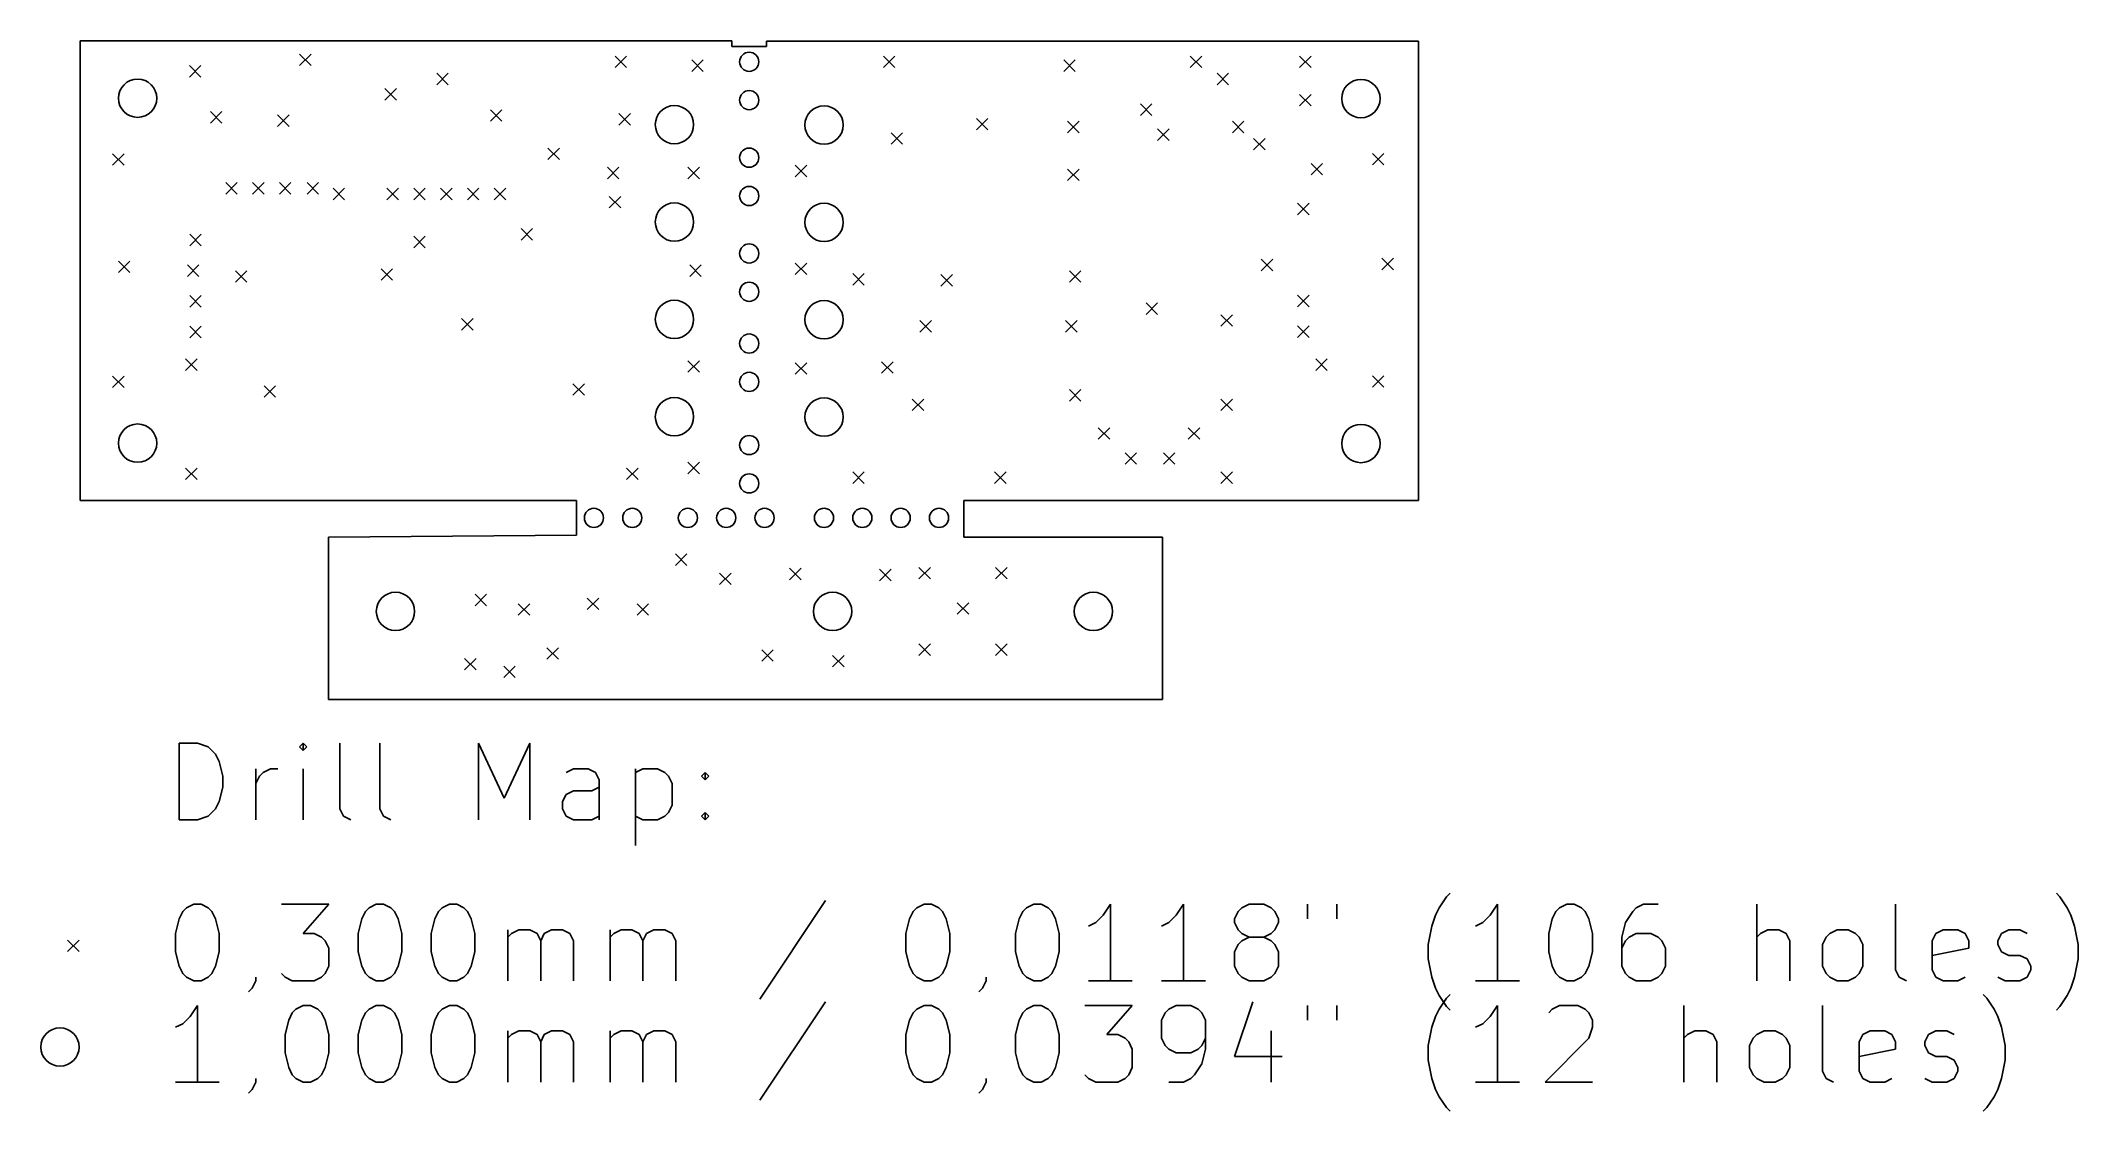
# Model space of a CAD drawing. Header units: millimetres. Extents: x 121.1 to 174.2, y -132.2 to -104.3.
import ezdxf

# ---------------------------------------------------------------- set-up
doc = ezdxf.new("R2010")
doc.units = ezdxf.units.MM
doc.layers.add('BLACK', color=250, linetype='CONTINUOUS')

msp = doc.modelspace()

# ---------------------------------------------------------------- linework, layer by layer
at = {"layer": 'BLACK', "linetype": 'CONTINUOUS'}
for p, q in [((122.1, -116.3), (122.1, -104.3)), ((122.1, -104.3), (139.1, -104.3)), ((127.825, -104.65), (128.125, -104.95)), ((128.125, -104.65), (127.825, -104.95)), ((139.1, -104.3), (139.1, -104.45)), ((139.1, -104.45), (140, -104.45)), ((140, -104.45), (140, -104.31)), ((140, -104.31), (157, -104.31)), ((157, -104.31), (157, -116.3)), ((124.95, -104.95), (125.25, -105.25)), ((125.25, -104.95), (124.95, -105.25)), ((131.4, -105.15), (131.7, -105.45)), ((131.7, -105.15), (131.4, -105.45)), ((136.05, -104.7), (136.35, -105)), ((136.35, -104.7), (136.05, -105)), ((138.05, -104.8), (138.35, -105.1)), ((138.35, -104.8), (138.05, -105.1)), ((143.05, -104.7), (143.35, -105)), ((143.35, -104.7), (143.05, -105)), ((147.75, -104.8), (148.05, -105.1)), ((148.05, -104.8), (147.75, -105.1)), ((151.05, -104.7), (151.35, -105)), ((151.35, -104.7), (151.05, -105)), ((151.75, -105.15), (152.05, -105.45)), ((152.05, -105.15), (151.75, -105.45)), ((153.9, -104.7), (154.2, -105)), ((154.2, -104.7), (153.9, -105)), ((130.05, -105.55), (130.35, -105.85)), ((130.35, -105.55), (130.05, -105.85)), ((153.9, -105.7), (154.2, -106)), ((154.2, -105.7), (153.9, -106)), ((125.5, -106.15), (125.8, -106.45)), ((125.8, -106.15), (125.5, -106.45)), ((127.25, -106.235), (127.55, -106.535)), ((127.55, -106.235), (127.25, -106.535)), ((132.8, -106.1), (133.1, -106.4)), ((133.1, -106.1), (132.8, -106.4)), ((136.15, -106.2), (136.45, -106.5)), ((136.45, -106.2), (136.15, -106.5)), ((149.75, -105.95), (150.05, -106.25)), ((150.05, -105.95), (149.75, -106.25)), ((143.25, -106.7), (143.55, -107)), ((143.55, -106.7), (143.25, -107)), ((145.475, -106.325), (145.775, -106.625)), ((145.775, -106.325), (145.475, -106.625)), ((147.85, -106.4), (148.15, -106.7)), ((148.15, -106.4), (147.85, -106.7)), ((150.2, -106.6), (150.5, -106.9)), ((150.5, -106.6), (150.2, -106.9)), ((152.15, -106.4), (152.45, -106.7)), ((152.45, -106.4), (152.15, -106.7)), ((122.95, -107.25), (123.25, -107.55)), ((123.25, -107.25), (122.95, -107.55)), ((134.3, -107.1), (134.6, -107.4)), ((134.6, -107.1), (134.3, -107.4)), ((152.7, -106.85), (153, -107.15)), ((153, -106.85), (152.7, -107.15)), ((155.8, -107.24), (156.1, -107.54)), ((156.1, -107.24), (155.8, -107.54)), ((135.85, -107.6), (136.15, -107.9)), ((136.15, -107.6), (135.85, -107.9)), ((137.95, -107.6), (138.25, -107.9)), ((138.25, -107.6), (137.95, -107.9)), ((140.75, -107.55), (141.05, -107.85)), ((141.05, -107.55), (140.75, -107.85)), ((147.85, -107.65), (148.15, -107.95)), ((148.15, -107.65), (147.85, -107.95)), ((154.2, -107.5), (154.5, -107.8)), ((154.5, -107.5), (154.2, -107.8)), ((125.9, -108), (126.2, -108.3)), ((126.2, -108), (125.9, -108.3)), ((126.6, -108), (126.9, -108.3)), ((126.9, -108), (126.6, -108.3)), ((127.3, -108), (127.6, -108.3)), ((127.6, -108), (127.3, -108.3)), ((128.02, -108), (128.32, -108.3)), ((128.32, -108), (128.02, -108.3)), ((128.7, -108.15), (129, -108.45)), ((129, -108.15), (128.7, -108.45)), ((130.1, -108.15), (130.4, -108.45)), ((130.4, -108.15), (130.1, -108.45)), ((130.8, -108.15), (131.1, -108.45)), ((131.1, -108.15), (130.8, -108.45)), ((131.5, -108.15), (131.8, -108.45)), ((131.8, -108.15), (131.5, -108.45)), ((132.2, -108.15), (132.5, -108.45)), ((132.5, -108.15), (132.2, -108.45)), ((132.9, -108.15), (133.2, -108.45)), ((133.2, -108.15), (132.9, -108.45)), ((135.9, -108.36), (136.2, -108.66)), ((136.2, -108.36), (135.9, -108.66)), ((153.85, -108.54), (154.15, -108.84)), ((154.15, -108.54), (153.85, -108.84)), ((124.96, -109.35), (125.26, -109.65)), ((125.26, -109.35), (124.96, -109.65)), ((130.8, -109.4), (131.1, -109.7)), ((131.1, -109.4), (130.8, -109.7)), ((133.6, -109.2), (133.9, -109.5)), ((133.9, -109.2), (133.6, -109.5)), ((156.05, -109.975), (156.35, -110.275)), ((156.35, -109.975), (156.05, -110.275)), ((123.1, -110.05), (123.4, -110.35)), ((123.4, -110.05), (123.1, -110.35)), ((124.9, -110.15), (125.2, -110.45)), ((125.2, -110.15), (124.9, -110.45)), ((126.15, -110.3), (126.45, -110.6)), ((126.45, -110.3), (126.15, -110.6)), ((129.95, -110.25), (130.25, -110.55)), ((130.25, -110.25), (129.95, -110.55)), ((138, -110.15), (138.3, -110.45)), ((138.3, -110.15), (138, -110.45)), ((140.75, -110.1), (141.05, -110.4)), ((141.05, -110.1), (140.75, -110.4)), ((142.25, -110.375), (142.55, -110.675)), ((142.55, -110.375), (142.25, -110.675)), ((144.55, -110.4), (144.85, -110.7)), ((144.85, -110.4), (144.55, -110.7)), ((147.9, -110.3), (148.2, -110.6)), ((148.2, -110.3), (147.9, -110.6)), ((152.9, -110), (153.2, -110.3)), ((153.2, -110), (152.9, -110.3)), ((124.96, -110.95), (125.26, -111.25)), ((125.26, -110.95), (124.96, -111.25)), ((153.85, -110.94), (154.15, -111.24)), ((154.15, -110.94), (153.85, -111.24)), ((132.05, -111.55), (132.35, -111.85)), ((132.35, -111.55), (132.05, -111.85)), ((149.9, -111.14), (150.2, -111.44)), ((150.2, -111.14), (149.9, -111.44)), ((151.85, -111.45), (152.15, -111.75)), ((152.15, -111.45), (151.85, -111.75)), ((124.96, -111.75), (125.26, -112.05)), ((125.26, -111.75), (124.96, -112.05)), ((144, -111.6), (144.3, -111.9)), ((144.3, -111.6), (144, -111.9)), ((147.8, -111.6), (148.1, -111.9)), ((148.1, -111.6), (147.8, -111.9)), ((153.85, -111.74), (154.15, -112.04)), ((154.15, -111.74), (153.85, -112.04)), ((124.85, -112.6), (125.15, -112.9)), ((125.15, -112.6), (124.85, -112.9)), ((154.325, -112.6), (154.625, -112.9)), ((154.625, -112.6), (154.325, -112.9)), ((122.95, -113.05), (123.25, -113.35)), ((123.25, -113.05), (122.95, -113.35)), ((137.95, -112.65), (138.25, -112.95)), ((138.25, -112.65), (137.95, -112.95)), ((140.75, -112.7), (141.05, -113)), ((141.05, -112.7), (140.75, -113)), ((143, -112.675), (143.3, -112.975)), ((143.3, -112.675), (143, -112.975)), ((155.8, -113.04), (156.1, -113.34)), ((156.1, -113.04), (155.8, -113.34)), ((126.9, -113.3), (127.2, -113.6)), ((127.2, -113.3), (126.9, -113.6)), ((134.95, -113.25), (135.25, -113.55)), ((135.25, -113.25), (134.95, -113.55)), ((143.8, -113.65), (144.1, -113.95)), ((144.1, -113.65), (143.8, -113.95)), ((147.9, -113.4), (148.2, -113.7)), ((148.2, -113.4), (147.9, -113.7)), ((151.85, -113.65), (152.15, -113.95)), ((152.15, -113.65), (151.85, -113.95)), ((148.65, -114.4), (148.95, -114.7)), ((148.95, -114.4), (148.65, -114.7)), ((151, -114.4), (151.3, -114.7)), ((151.3, -114.4), (151, -114.7)), ((149.35, -115.05), (149.65, -115.35)), ((149.65, -115.05), (149.35, -115.35)), ((150.35, -115.05), (150.65, -115.35)), ((150.65, -115.05), (150.35, -115.35)), ((124.85, -115.45), (125.15, -115.75)), ((125.15, -115.45), (124.85, -115.75)), ((136.35, -115.45), (136.65, -115.75)), ((136.65, -115.45), (136.35, -115.75)), ((137.95, -115.3), (138.25, -115.6)), ((138.25, -115.3), (137.95, -115.6)), ((142.25, -115.55), (142.55, -115.85)), ((142.55, -115.55), (142.25, -115.85)), ((145.95, -115.55), (146.25, -115.85)), ((146.25, -115.55), (145.95, -115.85)), ((151.85, -115.55), (152.15, -115.85)), ((152.15, -115.55), (151.85, -115.85)), ((135.05, -116.3), (122.1, -116.3)), ((135.05, -117.2), (135.05, -116.3)), ((157, -116.3), (145.15, -116.3)), ((145.15, -116.3), (145.15, -117.25)), ((128.575, -117.25), (135.05, -117.2)), ((128.575, -121.49), (128.575, -117.25)), ((145.15, -117.25), (150.325, -117.25)), ((150.325, -117.25), (150.325, -121.49)), ((137.625, -117.69), (137.925, -117.99)), ((137.925, -117.69), (137.625, -117.99)), ((138.775, -118.19), (139.075, -118.49)), ((139.075, -118.19), (138.775, -118.49)), ((140.6, -118.065), (140.9, -118.365)), ((140.9, -118.065), (140.6, -118.365)), ((142.95, -118.09), (143.25, -118.39)), ((143.25, -118.09), (142.95, -118.39)), ((143.975, -118.04), (144.275, -118.34)), ((144.275, -118.04), (143.975, -118.34)), ((145.975, -118.04), (146.275, -118.34)), ((146.275, -118.04), (145.975, -118.34)), ((132.4, -118.74), (132.7, -119.04)), ((132.7, -118.74), (132.4, -119.04)), ((133.525, -118.99), (133.825, -119.29)), ((133.825, -118.99), (133.525, -119.29)), ((135.325, -118.84), (135.625, -119.14)), ((135.625, -118.84), (135.325, -119.14)), ((136.625, -118.99), (136.925, -119.29)), ((136.925, -118.99), (136.625, -119.29)), ((144.975, -118.965), (145.275, -119.265)), ((145.275, -118.965), (144.975, -119.265)), ((143.975, -120.04), (144.275, -120.34)), ((144.275, -120.04), (143.975, -120.34)), ((145.975, -120.04), (146.275, -120.34)), ((146.275, -120.04), (145.975, -120.34)), ((132.125, -120.415), (132.425, -120.715)), ((132.425, -120.415), (132.125, -120.715)), ((134.275, -120.14), (134.575, -120.44)), ((134.575, -120.14), (134.275, -120.44)), ((139.875, -120.19), (140.175, -120.49)), ((140.175, -120.19), (139.875, -120.49)), ((141.725, -120.34), (142.025, -120.64)), ((142.025, -120.34), (141.725, -120.64)), ((133.15, -120.615), (133.45, -120.915)), ((133.45, -120.615), (133.15, -120.915)), ((150.325, -121.49), (128.575, -121.49)), ((124.682768, -124.629838), (124.682768, -122.629838)), ((124.682768, -122.629838), (125.158958, -122.629838)), ((125.158958, -122.629838), (125.444673, -122.725076)), ((125.444673, -122.725076), (125.635149, -122.915552)), ((127.920863, -122.629838), (127.825625, -122.725076)), ((127.825625, -122.725076), (127.920863, -122.820314)), ((128.016101, -122.725076), (127.920863, -122.629838)), ((127.920863, -122.629838), (127.920863, -122.820314)), ((127.920863, -122.820314), (128.016101, -122.725076)), ((128.873244, -124.344123), (128.873244, -122.629838)), ((129.920863, -124.344123), (129.920863, -122.629838)), ((132.492292, -124.629838), (132.492292, -122.629838)), ((132.492292, -122.629838), (133.158959, -124.058409)), ((133.158959, -124.058409), (133.825625, -122.629838)), ((133.825625, -122.629838), (133.825625, -124.629838)), ((125.635149, -122.915552), (125.730387, -123.106028)), ((125.730387, -123.106028), (125.825625, -123.48698)), ((125.825625, -123.772695), (125.730387, -124.153647)), ((125.825625, -123.48698), (125.825625, -123.772695)), ((126.682768, -124.629838), (126.682768, -123.296504)), ((126.682768, -123.677457), (126.778006, -123.48698)), ((126.778006, -123.48698), (126.873244, -123.391742)), ((126.873244, -123.391742), (127.06372, -123.296504)), ((127.06372, -123.296504), (127.254197, -123.296504)), ((127.920863, -124.629838), (127.920863, -123.296504)), ((134.968482, -123.296504), (134.778006, -123.391742)), ((135.349435, -123.296504), (134.968482, -123.296504)), ((135.539911, -123.391742), (135.349435, -123.296504)), ((135.444673, -123.867933), (135.635149, -123.772695)), ((135.635149, -123.582219), (135.539911, -123.391742)), ((135.635149, -124.629838), (135.635149, -123.582219)), ((136.58753, -123.296504), (136.58753, -125.296504)), ((136.58753, -123.391742), (136.778006, -123.296504)), ((136.778006, -123.296504), (137.158959, -123.296504)), ((137.158959, -123.296504), (137.349435, -123.391742)), ((137.349435, -123.391742), (137.444673, -123.48698)), ((137.444673, -123.48698), (137.539911, -123.677457)), ((137.539911, -123.677457), (137.539911, -124.248885)), ((138.301816, -123.48698), (138.397054, -123.391742)), ((138.397054, -123.582219), (138.301816, -123.48698)), ((138.397054, -123.391742), (138.492292, -123.48698)), ((138.397054, -123.391742), (138.397054, -123.582219)), ((138.492292, -123.48698), (138.397054, -123.582219)), ((125.730387, -124.153647), (125.635149, -124.344123)), ((134.682768, -124.153647), (134.778006, -123.963171)), ((134.682768, -124.344123), (134.682768, -124.153647)), ((134.778006, -123.963171), (134.968482, -123.867933)), ((134.968482, -123.867933), (135.444673, -123.867933)), ((137.539911, -124.248885), (137.444673, -124.439361)), ((125.158958, -124.629838), (124.682768, -124.629838)), ((125.444673, -124.5346), (125.158958, -124.629838)), ((125.635149, -124.344123), (125.444673, -124.5346)), ((128.968482, -124.5346), (128.873244, -124.344123)), ((129.158958, -124.629838), (128.968482, -124.5346)), ((130.016101, -124.5346), (129.920863, -124.344123)), ((130.206577, -124.629838), (130.016101, -124.5346)), ((134.778006, -124.5346), (134.682768, -124.344123)), ((134.968482, -124.629838), (134.778006, -124.5346)), ((135.444673, -124.629838), (134.968482, -124.629838)), ((135.635149, -124.5346), (135.444673, -124.629838)), ((136.778006, -124.629838), (136.58753, -124.5346)), ((137.158959, -124.629838), (136.778006, -124.629838)), ((137.349435, -124.5346), (137.158959, -124.629838)), ((137.444673, -124.439361), (137.349435, -124.5346)), ((138.301816, -124.5346), (138.397054, -124.439361)), ((138.397054, -124.629838), (138.301816, -124.5346)), ((138.397054, -124.439361), (138.492292, -124.5346)), ((138.397054, -124.439361), (138.397054, -124.629838)), ((138.492292, -124.5346), (138.397054, -124.629838)), ((124.778006, -127.020314), (124.873244, -126.925076)), ((124.873244, -126.925076), (125.06372, -126.829838)), ((125.06372, -126.829838), (125.254197, -126.829838)), ((125.254197, -126.829838), (125.444673, -126.925076)), ((125.444673, -126.925076), (125.539911, -127.020314)), ((127.349435, -126.829838), (128.58753, -126.829838)), ((128.58753, -126.829838), (127.920863, -127.591742)), ((129.539911, -127.020314), (129.635149, -126.925076)), ((129.635149, -126.925076), (129.825625, -126.829838)), ((129.825625, -126.829838), (130.016102, -126.829838)), ((130.016102, -126.829838), (130.206578, -126.925076)), ((130.206578, -126.925076), (130.301816, -127.020314)), ((131.444673, -127.020314), (131.539911, -126.925076)), ((131.539911, -126.925076), (131.730387, -126.829838)), ((131.730387, -126.829838), (131.920864, -126.829838)), ((131.920864, -126.829838), (132.11134, -126.925076)), ((132.11134, -126.925076), (132.206578, -127.020314)), ((141.539912, -126.7346), (139.825627, -129.306028)), ((143.825627, -127.020314), (143.920865, -126.925076)), ((143.920865, -126.925076), (144.111341, -126.829838)), ((144.111341, -126.829838), (144.301818, -126.829838)), ((144.301818, -126.829838), (144.492294, -126.925076)), ((144.492294, -126.925076), (144.587532, -127.020314)), ((146.68277, -127.020314), (146.778008, -126.925076)), ((146.778008, -126.925076), (146.968484, -126.829838)), ((146.968484, -126.829838), (147.158961, -126.829838)), ((147.158961, -126.829838), (147.349437, -126.925076)), ((147.349437, -126.925076), (147.444675, -127.020314)), ((148.968484, -126.829838), (148.778008, -127.115552)), ((148.968484, -128.829838), (148.968484, -126.829838)), ((150.873246, -126.829838), (150.68277, -127.115552)), ((150.873246, -128.829838), (150.873246, -126.829838)), ((152.301818, -127.020314), (152.397056, -126.925076)), ((152.397056, -126.925076), (152.587532, -126.829838)), ((152.587532, -126.829838), (152.968485, -126.829838)), ((152.968485, -126.829838), (153.158961, -126.925076)), ((153.158961, -126.925076), (153.254199, -127.020314)), ((154.111342, -126.829838), (154.111342, -127.21079)), ((154.873247, -126.829838), (154.873247, -127.21079)), ((157.444676, -127.115552), (157.539914, -126.925076)), ((157.539914, -126.925076), (157.73039, -126.639361)), ((157.73039, -126.639361), (157.825629, -126.544123)), ((159.063723, -126.829838), (158.873247, -127.115552)), ((159.063723, -128.829838), (159.063723, -126.829838)), ((160.587533, -127.020314), (160.682771, -126.925076)), ((160.682771, -126.925076), (160.873247, -126.829838)), ((160.873247, -126.829838), (161.063724, -126.829838)), ((161.063724, -126.829838), (161.2542, -126.925076)), ((161.2542, -126.925076), (161.349438, -127.020314)), ((162.682771, -126.925076), (162.587533, -127.020314)), ((162.873247, -126.829838), (162.682771, -126.925076)), ((163.2542, -126.829838), (162.873247, -126.829838)), ((165.825629, -128.829838), (165.825629, -126.829838)), ((169.444677, -128.544123), (169.444677, -126.829838)), ((173.730392, -126.639361), (173.635154, -126.544123)), ((173.920868, -126.925076), (173.730392, -126.639361)), ((174.016106, -127.115552), (173.920868, -126.925076)), ((124.58753, -127.591742), (124.682768, -127.21079)), ((124.682768, -127.21079), (124.778006, -127.020314)), ((125.539911, -127.020314), (125.635149, -127.21079)), ((125.635149, -127.21079), (125.730387, -127.591742)), ((129.349435, -127.591742), (129.444673, -127.21079)), ((129.444673, -127.21079), (129.539911, -127.020314)), ((130.301816, -127.020314), (130.397054, -127.21079)), ((130.397054, -127.21079), (130.492292, -127.591742)), ((131.254197, -127.591742), (131.349435, -127.21079)), ((131.349435, -127.21079), (131.444673, -127.020314)), ((132.206578, -127.020314), (132.301816, -127.21079)), ((132.301816, -127.21079), (132.397054, -127.591742)), ((133.254197, -128.829838), (133.254197, -127.496504)), ((133.349435, -127.591742), (133.539911, -127.496504)), ((133.539911, -127.496504), (133.825626, -127.496504)), ((133.825626, -127.496504), (134.016102, -127.591742)), ((134.206578, -127.591742), (134.397054, -127.496504)), ((134.397054, -127.496504), (134.682768, -127.496504)), ((134.682768, -127.496504), (134.873245, -127.591742)), ((135.920864, -128.829838), (135.920864, -127.496504)), ((136.016102, -127.591742), (136.206578, -127.496504)), ((136.206578, -127.496504), (136.492293, -127.496504)), ((136.492293, -127.496504), (136.682769, -127.591742)), ((136.873245, -127.591742), (137.063721, -127.496504)), ((137.063721, -127.496504), (137.349435, -127.496504)), ((137.349435, -127.496504), (137.539912, -127.591742)), ((143.635151, -127.591742), (143.730389, -127.21079)), ((143.730389, -127.21079), (143.825627, -127.020314)), ((144.587532, -127.020314), (144.68277, -127.21079)), ((144.68277, -127.21079), (144.778008, -127.591742)), ((146.492294, -127.591742), (146.587532, -127.21079)), ((146.587532, -127.21079), (146.68277, -127.020314)), ((147.444675, -127.020314), (147.539913, -127.21079)), ((147.539913, -127.21079), (147.635151, -127.591742)), ((148.587532, -127.306028), (148.397056, -127.401266)), ((148.778008, -127.115552), (148.587532, -127.306028)), ((150.492294, -127.306028), (150.301818, -127.401266)), ((150.68277, -127.115552), (150.492294, -127.306028)), ((152.20658, -127.21079), (152.301818, -127.020314)), ((152.20658, -127.306028), (152.20658, -127.21079)), ((152.301818, -127.496504), (152.20658, -127.306028)), ((152.397056, -127.591742), (152.301818, -127.496504)), ((153.254199, -127.496504), (153.158961, -127.591742)), ((153.254199, -127.020314), (153.349437, -127.21079)), ((153.349437, -127.306028), (153.254199, -127.496504)), ((153.349437, -127.21079), (153.349437, -127.306028)), ((157.2542, -127.877457), (157.349438, -127.401266)), ((157.349438, -127.401266), (157.444676, -127.115552)), ((158.682771, -127.306028), (158.492295, -127.401266)), ((158.873247, -127.115552), (158.682771, -127.306028)), ((160.397057, -127.591742), (160.492295, -127.21079)), ((160.492295, -127.21079), (160.587533, -127.020314)), ((161.349438, -127.020314), (161.444676, -127.21079)), ((161.444676, -127.21079), (161.539914, -127.591742)), ((162.397057, -127.306028), (162.301819, -127.68698)), ((162.587533, -127.020314), (162.397057, -127.306028)), ((166.111343, -127.496504), (165.920867, -127.591742)), ((166.397058, -127.496504), (166.111343, -127.496504)), ((166.587534, -127.591742), (166.397058, -127.496504)), ((167.730391, -127.591742), (167.920867, -127.496504)), ((167.920867, -127.496504), (168.206582, -127.496504)), ((168.206582, -127.496504), (168.397058, -127.591742)), ((170.492296, -127.591742), (170.682772, -127.496504)), ((170.682772, -127.496504), (171.063725, -127.496504)), ((171.063725, -127.496504), (171.254201, -127.591742)), ((172.206582, -127.591742), (172.397058, -127.496504)), ((172.397058, -127.496504), (172.682772, -127.496504)), ((172.682772, -127.496504), (172.873249, -127.591742)), ((174.111344, -127.401266), (174.016106, -127.115552)), ((174.206582, -127.877457), (174.111344, -127.401266)), ((121.775, -127.765), (122.075, -128.065)), ((122.075, -127.765), (121.775, -128.065)), ((124.58753, -128.067933), (124.58753, -127.591742)), ((125.730387, -127.591742), (125.730387, -128.067933)), ((127.920863, -127.591742), (128.206578, -127.591742)), ((128.206578, -127.591742), (128.397054, -127.68698)), ((128.397054, -127.68698), (128.492292, -127.782219)), ((128.492292, -127.782219), (128.58753, -127.972695)), ((128.58753, -127.972695), (128.58753, -128.448885)), ((129.349435, -128.067933), (129.349435, -127.591742)), ((130.492292, -127.591742), (130.492292, -128.067933)), ((131.254197, -128.067933), (131.254197, -127.591742)), ((132.397054, -127.591742), (132.397054, -128.067933)), ((133.254197, -127.68698), (133.349435, -127.591742)), ((134.016102, -127.591742), (134.11134, -127.782219)), ((134.11134, -127.782219), (134.206578, -127.591742)), ((134.11134, -127.782219), (134.11134, -128.829838)), ((134.873245, -127.591742), (134.968483, -127.782219)), ((134.968483, -127.782219), (134.968483, -128.829838)), ((135.920864, -127.68698), (136.016102, -127.591742)), ((136.682769, -127.591742), (136.778007, -127.782219)), ((136.778007, -127.782219), (136.873245, -127.591742)), ((136.778007, -127.782219), (136.778007, -128.829838)), ((137.539912, -127.591742), (137.63515, -127.782219)), ((137.63515, -127.782219), (137.63515, -128.829838)), ((143.635151, -128.067933), (143.635151, -127.591742)), ((144.778008, -127.591742), (144.778008, -128.067933)), ((146.492294, -128.067933), (146.492294, -127.591742)), ((147.635151, -127.591742), (147.635151, -128.067933)), ((152.301818, -127.877457), (152.20658, -128.067933)), ((152.397056, -127.782219), (152.301818, -127.877457)), ((152.587532, -127.68698), (152.397056, -127.591742)), ((152.587532, -127.68698), (152.397056, -127.782219)), ((152.968485, -127.68698), (152.587532, -127.68698)), ((153.158961, -127.591742), (152.968485, -127.68698)), ((153.158961, -127.782219), (152.968485, -127.68698)), ((153.254199, -127.877457), (153.158961, -127.782219)), ((153.349437, -128.067933), (153.254199, -127.877457)), ((157.2542, -128.258409), (157.2542, -127.877457)), ((160.397057, -128.067933), (160.397057, -127.591742)), ((161.539914, -127.591742), (161.539914, -128.067933)), ((162.301819, -127.68698), (162.301819, -128.448885)), ((162.397057, -127.782219), (162.301819, -127.972695)), ((162.492295, -127.68698), (162.397057, -127.782219)), ((162.682771, -127.591742), (162.492295, -127.68698)), ((163.063724, -127.591742), (162.682771, -127.591742)), ((163.2542, -127.68698), (163.063724, -127.591742)), ((163.349438, -127.782219), (163.2542, -127.68698)), ((163.444676, -127.972695), (163.349438, -127.782219)), ((163.444676, -128.448885), (163.444676, -127.972695)), ((165.920867, -127.591742), (165.825629, -127.68698)), ((166.682772, -127.782219), (166.587534, -127.591742)), ((166.682772, -128.829838), (166.682772, -127.782219)), ((167.539915, -127.877457), (167.635153, -127.68698)), ((167.539915, -128.448885), (167.539915, -127.877457)), ((167.635153, -127.68698), (167.730391, -127.591742)), ((168.397058, -127.591742), (168.492296, -127.68698)), ((168.492296, -127.68698), (168.587534, -127.877457)), ((168.587534, -127.877457), (168.587534, -128.448885)), ((170.397058, -127.782219), (170.492296, -127.591742)), ((170.397058, -128.544123), (170.397058, -127.782219)), ((171.349439, -127.972695), (170.397058, -128.163171)), ((171.254201, -127.591742), (171.349439, -127.782219)), ((171.349439, -127.782219), (171.349439, -127.972695)), ((172.111344, -127.782219), (172.206582, -127.591742)), ((172.111344, -127.877457), (172.111344, -127.782219)), ((172.206582, -128.067933), (172.111344, -127.877457)), ((174.206582, -128.258409), (174.206582, -127.877457)), ((124.682768, -128.448885), (124.58753, -128.067933)), ((124.778006, -128.639361), (124.682768, -128.448885)), ((125.635149, -128.448885), (125.539911, -128.639361)), ((125.730387, -128.067933), (125.635149, -128.448885)), ((128.58753, -128.448885), (128.492292, -128.639361)), ((129.444673, -128.448885), (129.349435, -128.067933)), ((129.539911, -128.639361), (129.444673, -128.448885)), ((130.397054, -128.448885), (130.301816, -128.639361)), ((130.492292, -128.067933), (130.397054, -128.448885)), ((131.349435, -128.448885), (131.254197, -128.067933)), ((131.444673, -128.639361), (131.349435, -128.448885)), ((132.301816, -128.448885), (132.206578, -128.639361)), ((132.397054, -128.067933), (132.301816, -128.448885)), ((143.730389, -128.448885), (143.635151, -128.067933)), ((143.825627, -128.639361), (143.730389, -128.448885)), ((144.68277, -128.448885), (144.587532, -128.639361)), ((144.778008, -128.067933), (144.68277, -128.448885)), ((146.587532, -128.448885), (146.492294, -128.067933)), ((146.68277, -128.639361), (146.587532, -128.448885)), ((147.539913, -128.448885), (147.444675, -128.639361)), ((147.635151, -128.067933), (147.539913, -128.448885)), ((152.20658, -128.067933), (152.20658, -128.448885)), ((152.20658, -128.448885), (152.301818, -128.639361)), ((153.254199, -128.639361), (153.349437, -128.448885)), ((153.349437, -128.448885), (153.349437, -128.067933)), ((157.349438, -128.7346), (157.2542, -128.258409)), ((160.492295, -128.448885), (160.397057, -128.067933)), ((160.587533, -128.639361), (160.492295, -128.448885)), ((161.444676, -128.448885), (161.349438, -128.639361)), ((161.539914, -128.067933), (161.444676, -128.448885)), ((162.301819, -128.448885), (162.397057, -128.639361)), ((163.349438, -128.639361), (163.444676, -128.448885)), ((167.635153, -128.639361), (167.539915, -128.448885)), ((168.587534, -128.448885), (168.492296, -128.639361)), ((169.539915, -128.7346), (169.444677, -128.544123)), ((170.492296, -128.7346), (170.397058, -128.544123)), ((172.397058, -128.163171), (172.206582, -128.067933)), ((172.682772, -128.163171), (172.397058, -128.163171)), ((172.873249, -128.258409), (172.682772, -128.163171)), ((172.968487, -128.448885), (172.873249, -128.258409)), ((172.873249, -128.7346), (172.968487, -128.544123)), ((172.968487, -128.544123), (172.968487, -128.448885)), ((174.111344, -128.7346), (174.206582, -128.258409)), ((124.873244, -128.7346), (124.778006, -128.639361)), ((125.06372, -128.829838), (124.873244, -128.7346)), ((125.254197, -128.829838), (125.06372, -128.829838)), ((125.444673, -128.7346), (125.254197, -128.829838)), ((125.539911, -128.639361), (125.444673, -128.7346)), ((126.58753, -129.020314), (126.492292, -129.115552)), ((126.682768, -128.829838), (126.58753, -129.020314)), ((126.682768, -128.7346), (126.682768, -128.829838)), ((127.444673, -128.7346), (127.349435, -128.639361)), ((127.635149, -128.829838), (127.444673, -128.7346)), ((128.206578, -128.829838), (127.635149, -128.829838)), ((128.397054, -128.7346), (128.206578, -128.829838)), ((128.492292, -128.639361), (128.397054, -128.7346)), ((129.635149, -128.7346), (129.539911, -128.639361)), ((129.825625, -128.829838), (129.635149, -128.7346)), ((130.016102, -128.829838), (129.825625, -128.829838)), ((130.206578, -128.7346), (130.016102, -128.829838)), ((130.301816, -128.639361), (130.206578, -128.7346)), ((131.539911, -128.7346), (131.444673, -128.639361)), ((131.730387, -128.829838), (131.539911, -128.7346)), ((131.920864, -128.829838), (131.730387, -128.829838)), ((132.11134, -128.7346), (131.920864, -128.829838)), ((132.206578, -128.639361), (132.11134, -128.7346)), ((143.920865, -128.7346), (143.825627, -128.639361)), ((144.111341, -128.829838), (143.920865, -128.7346)), ((144.301818, -128.829838), (144.111341, -128.829838)), ((144.492294, -128.7346), (144.301818, -128.829838)), ((144.587532, -128.639361), (144.492294, -128.7346)), ((145.635151, -129.020314), (145.539913, -129.115552)), ((145.730389, -128.829838), (145.635151, -129.020314)), ((145.730389, -128.7346), (145.730389, -128.829838)), ((146.778008, -128.7346), (146.68277, -128.639361)), ((146.968484, -128.829838), (146.778008, -128.7346)), ((147.158961, -128.829838), (146.968484, -128.829838)), ((147.349437, -128.7346), (147.158961, -128.829838)), ((147.444675, -128.639361), (147.349437, -128.7346)), ((149.539913, -128.829838), (148.397056, -128.829838)), ((151.444675, -128.829838), (150.301818, -128.829838)), ((152.301818, -128.639361), (152.397056, -128.7346)), ((152.397056, -128.7346), (152.587532, -128.829838)), ((152.587532, -128.829838), (152.968485, -128.829838)), ((152.968485, -128.829838), (153.158961, -128.7346)), ((153.158961, -128.7346), (153.254199, -128.639361)), ((157.444676, -129.020314), (157.349438, -128.7346)), ((157.539914, -129.21079), (157.444676, -129.020314)), ((159.635152, -128.829838), (158.492295, -128.829838)), ((160.682771, -128.7346), (160.587533, -128.639361)), ((160.873247, -128.829838), (160.682771, -128.7346)), ((161.063724, -128.829838), (160.873247, -128.829838)), ((161.2542, -128.7346), (161.063724, -128.829838)), ((161.349438, -128.639361), (161.2542, -128.7346)), ((162.397057, -128.639361), (162.492295, -128.7346)), ((162.492295, -128.7346), (162.682771, -128.829838)), ((162.682771, -128.829838), (163.063724, -128.829838)), ((163.063724, -128.829838), (163.2542, -128.7346)), ((163.2542, -128.7346), (163.349438, -128.639361)), ((167.730391, -128.7346), (167.635153, -128.639361)), ((167.920867, -128.829838), (167.730391, -128.7346)), ((168.206582, -128.829838), (167.920867, -128.829838)), ((168.397058, -128.7346), (168.206582, -128.829838)), ((168.492296, -128.639361), (168.397058, -128.7346)), ((169.730391, -128.829838), (169.539915, -128.7346)), ((170.682772, -128.829838), (170.492296, -128.7346)), ((171.063725, -128.829838), (170.682772, -128.829838)), ((171.254201, -128.7346), (171.063725, -128.829838)), ((172.111344, -128.7346), (172.30182, -128.829838)), ((172.30182, -128.829838), (172.682772, -128.829838)), ((172.682772, -128.829838), (172.873249, -128.7346)), ((173.920868, -129.21079), (174.016106, -129.020314)), ((174.016106, -129.020314), (174.111344, -128.7346)), ((125.158958, -129.469838), (124.968482, -129.755552)), ((125.158958, -131.469838), (125.158958, -129.469838)), ((127.635149, -129.660314), (127.730387, -129.565076)), ((127.730387, -129.565076), (127.920863, -129.469838)), ((127.920863, -129.469838), (128.11134, -129.469838)), ((128.11134, -129.469838), (128.301816, -129.565076)), ((128.301816, -129.565076), (128.397054, -129.660314)), ((129.539911, -129.660314), (129.635149, -129.565076)), ((129.635149, -129.565076), (129.825625, -129.469838)), ((129.825625, -129.469838), (130.016102, -129.469838)), ((130.016102, -129.469838), (130.206578, -129.565076)), ((130.206578, -129.565076), (130.301816, -129.660314)), ((131.444673, -129.660314), (131.539911, -129.565076)), ((131.539911, -129.565076), (131.730387, -129.469838)), ((131.730387, -129.469838), (131.920864, -129.469838)), ((131.920864, -129.469838), (132.11134, -129.565076)), ((132.11134, -129.565076), (132.206578, -129.660314)), ((141.539912, -129.3746), (139.825627, -131.946028)), ((143.825627, -129.660314), (143.920865, -129.565076)), ((143.920865, -129.565076), (144.111341, -129.469838)), ((144.111341, -129.469838), (144.301818, -129.469838)), ((144.301818, -129.469838), (144.492294, -129.565076)), ((144.492294, -129.565076), (144.587532, -129.660314)), ((146.68277, -129.660314), (146.778008, -129.565076)), ((146.778008, -129.565076), (146.968484, -129.469838)), ((146.968484, -129.469838), (147.158961, -129.469838)), ((147.158961, -129.469838), (147.349437, -129.565076)), ((147.349437, -129.565076), (147.444675, -129.660314)), ((148.301818, -129.469838), (149.539913, -129.469838)), ((149.539913, -129.469838), (148.873246, -130.231742)), ((150.492294, -129.565076), (150.397056, -129.660314)), ((150.68277, -129.469838), (150.492294, -129.565076)), ((151.063723, -129.469838), (150.68277, -129.469838)), ((151.254199, -129.565076), (151.063723, -129.469838)), ((151.349437, -129.660314), (151.254199, -129.565076)), ((152.68277, -129.3746), (152.20658, -130.803171)), ((154.111342, -129.469838), (154.111342, -129.85079)), ((154.873247, -129.469838), (154.873247, -129.85079)), ((157.444676, -129.755552), (157.539914, -129.565076)), ((157.73039, -129.496504), (157.539914, -129.21079)), ((157.539914, -129.565076), (157.73039, -129.279361)), ((157.73039, -129.279361), (157.825629, -129.184123)), ((157.825629, -129.591742), (157.73039, -129.496504)), ((159.063723, -129.469838), (158.873247, -129.755552)), ((159.063723, -131.469838), (159.063723, -129.469838)), ((160.397057, -129.660314), (160.492295, -129.565076)), ((160.492295, -129.565076), (160.682771, -129.469838)), ((160.682771, -129.469838), (161.158962, -129.469838)), ((161.158962, -129.469838), (161.349438, -129.565076)), ((161.349438, -129.565076), (161.444676, -129.660314)), ((163.920867, -131.469838), (163.920867, -129.469838)), ((167.539915, -131.184123), (167.539915, -129.469838)), ((171.82563, -129.279361), (171.730392, -129.184123)), ((172.016106, -129.565076), (171.82563, -129.279361)), ((172.111344, -129.755552), (172.016106, -129.565076)), ((173.635154, -129.591742), (173.730392, -129.496504)), ((173.730392, -129.496504), (173.920868, -129.21079)), ((124.778006, -129.946028), (124.58753, -130.041266)), ((124.968482, -129.755552), (124.778006, -129.946028)), ((127.444673, -130.231742), (127.539911, -129.85079)), ((127.539911, -129.85079), (127.635149, -129.660314)), ((128.397054, -129.660314), (128.492292, -129.85079)), ((128.492292, -129.85079), (128.58753, -130.231742)), ((129.349435, -130.231742), (129.444673, -129.85079)), ((129.444673, -129.85079), (129.539911, -129.660314)), ((130.301816, -129.660314), (130.397054, -129.85079)), ((130.397054, -129.85079), (130.492292, -130.231742)), ((131.254197, -130.231742), (131.349435, -129.85079)), ((131.349435, -129.85079), (131.444673, -129.660314)), ((132.206578, -129.660314), (132.301816, -129.85079)), ((132.301816, -129.85079), (132.397054, -130.231742)), ((133.254197, -131.469838), (133.254197, -130.136504)), ((133.349435, -130.231742), (133.539911, -130.136504)), ((133.539911, -130.136504), (133.825626, -130.136504)), ((133.825626, -130.136504), (134.016102, -130.231742)), ((134.206578, -130.231742), (134.397054, -130.136504)), ((134.397054, -130.136504), (134.682768, -130.136504)), ((134.682768, -130.136504), (134.873245, -130.231742)), ((135.920864, -131.469838), (135.920864, -130.136504)), ((136.016102, -130.231742), (136.206578, -130.136504)), ((136.206578, -130.136504), (136.492293, -130.136504)), ((136.492293, -130.136504), (136.682769, -130.231742)), ((136.873245, -130.231742), (137.063721, -130.136504)), ((137.063721, -130.136504), (137.349435, -130.136504)), ((137.349435, -130.136504), (137.539912, -130.231742)), ((143.635151, -130.231742), (143.730389, -129.85079)), ((143.730389, -129.85079), (143.825627, -129.660314)), ((144.587532, -129.660314), (144.68277, -129.85079)), ((144.68277, -129.85079), (144.778008, -130.231742)), ((146.492294, -130.231742), (146.587532, -129.85079)), ((146.587532, -129.85079), (146.68277, -129.660314)), ((147.444675, -129.660314), (147.539913, -129.85079)), ((147.539913, -129.85079), (147.635151, -130.231742)), ((150.397056, -129.660314), (150.301818, -129.85079)), ((150.301818, -129.85079), (150.301818, -130.32698)), ((151.444675, -129.85079), (151.349437, -129.660314)), ((151.444675, -130.612695), (151.444675, -129.85079)), ((153.158961, -130.136504), (153.158961, -131.469838)), ((157.2542, -130.517457), (157.349438, -130.041266)), ((157.349438, -130.041266), (157.444676, -129.755552)), ((158.682771, -129.946028), (158.492295, -130.041266)), ((158.873247, -129.755552), (158.682771, -129.946028)), ((161.444676, -129.660314), (161.539914, -129.85079)), ((161.539914, -130.041266), (161.444676, -130.32698)), ((161.539914, -129.85079), (161.539914, -130.041266)), ((164.206581, -130.136504), (164.016105, -130.231742)), ((164.492296, -130.136504), (164.206581, -130.136504)), ((164.682772, -130.231742), (164.492296, -130.136504)), ((165.825629, -130.231742), (166.016105, -130.136504)), ((166.016105, -130.136504), (166.30182, -130.136504)), ((166.30182, -130.136504), (166.492296, -130.231742)), ((168.587534, -130.231742), (168.77801, -130.136504)), ((168.77801, -130.136504), (169.158963, -130.136504)), ((169.158963, -130.136504), (169.349439, -130.231742)), ((170.30182, -130.231742), (170.492296, -130.136504)), ((170.492296, -130.136504), (170.77801, -130.136504)), ((170.77801, -130.136504), (170.968487, -130.231742)), ((172.206582, -130.041266), (172.111344, -129.755552)), ((172.30182, -130.517457), (172.206582, -130.041266)), ((127.444673, -130.707933), (127.444673, -130.231742)), ((128.58753, -130.231742), (128.58753, -130.707933)), ((129.349435, -130.707933), (129.349435, -130.231742)), ((130.492292, -130.231742), (130.492292, -130.707933)), ((131.254197, -130.707933), (131.254197, -130.231742)), ((132.397054, -130.231742), (132.397054, -130.707933)), ((133.254197, -130.32698), (133.349435, -130.231742)), ((134.016102, -130.231742), (134.11134, -130.422219)), ((134.11134, -130.422219), (134.206578, -130.231742)), ((134.11134, -130.422219), (134.11134, -131.469838)), ((134.873245, -130.231742), (134.968483, -130.422219)), ((134.968483, -130.422219), (134.968483, -131.469838)), ((135.920864, -130.32698), (136.016102, -130.231742)), ((136.682769, -130.231742), (136.778007, -130.422219)), ((136.778007, -130.422219), (136.873245, -130.231742)), ((136.778007, -130.422219), (136.778007, -131.469838)), ((137.539912, -130.231742), (137.63515, -130.422219)), ((137.63515, -130.422219), (137.63515, -131.469838)), ((143.635151, -130.707933), (143.635151, -130.231742)), ((144.778008, -130.231742), (144.778008, -130.707933)), ((146.492294, -130.707933), (146.492294, -130.231742)), ((147.635151, -130.231742), (147.635151, -130.707933)), ((148.873246, -130.231742), (149.158961, -130.231742)), ((149.158961, -130.231742), (149.349437, -130.32698)), ((149.349437, -130.32698), (149.444675, -130.422219)), ((149.444675, -130.422219), (149.539913, -130.612695)), ((149.539913, -130.612695), (149.539913, -131.088885)), ((150.301818, -130.32698), (150.397056, -130.517457)), ((150.397056, -130.517457), (150.492294, -130.612695)), ((150.492294, -130.612695), (150.68277, -130.707933)), ((151.063723, -130.707933), (151.254199, -130.612695)), ((151.254199, -130.612695), (151.349437, -130.517457)), ((151.349437, -130.517457), (151.444675, -130.32698)), ((151.349437, -130.993647), (151.444675, -130.612695)), ((157.2542, -130.898409), (157.2542, -130.517457)), ((161.444676, -130.32698), (160.301819, -131.469838)), ((164.016105, -130.231742), (163.920867, -130.32698)), ((164.77801, -130.422219), (164.682772, -130.231742)), ((164.77801, -131.469838), (164.77801, -130.422219)), ((165.635153, -130.517457), (165.730391, -130.32698)), ((165.635153, -131.088885), (165.635153, -130.517457)), ((165.730391, -130.32698), (165.825629, -130.231742)), ((166.492296, -130.231742), (166.587534, -130.32698)), ((166.587534, -130.32698), (166.682772, -130.517457)), ((166.682772, -130.517457), (166.682772, -131.088885)), ((168.492296, -130.422219), (168.587534, -130.231742)), ((168.492296, -131.184123), (168.492296, -130.422219)), ((169.444677, -130.612695), (168.492296, -130.803171)), ((169.349439, -130.231742), (169.444677, -130.422219)), ((169.444677, -130.422219), (169.444677, -130.612695)), ((170.206582, -130.422219), (170.30182, -130.231742)), ((170.206582, -130.517457), (170.206582, -130.422219)), ((170.30182, -130.707933), (170.206582, -130.517457)), ((172.30182, -130.898409), (172.30182, -130.517457)), ((127.539911, -131.088885), (127.444673, -130.707933)), ((127.635149, -131.279361), (127.539911, -131.088885)), ((128.492292, -131.088885), (128.397054, -131.279361)), ((128.58753, -130.707933), (128.492292, -131.088885)), ((129.444673, -131.088885), (129.349435, -130.707933)), ((129.539911, -131.279361), (129.444673, -131.088885)), ((130.397054, -131.088885), (130.301816, -131.279361)), ((130.492292, -130.707933), (130.397054, -131.088885)), ((131.349435, -131.088885), (131.254197, -130.707933)), ((131.444673, -131.279361), (131.349435, -131.088885)), ((132.301816, -131.088885), (132.206578, -131.279361)), ((132.397054, -130.707933), (132.301816, -131.088885)), ((143.730389, -131.088885), (143.635151, -130.707933)), ((143.825627, -131.279361), (143.730389, -131.088885)), ((144.68277, -131.088885), (144.587532, -131.279361)), ((144.778008, -130.707933), (144.68277, -131.088885)), ((146.587532, -131.088885), (146.492294, -130.707933)), ((146.68277, -131.279361), (146.587532, -131.088885)), ((147.539913, -131.088885), (147.444675, -131.279361)), ((147.635151, -130.707933), (147.539913, -131.088885)), ((149.539913, -131.088885), (149.444675, -131.279361)), ((150.68277, -130.707933), (151.063723, -130.707933)), ((151.158961, -131.279361), (151.349437, -130.993647)), ((152.20658, -130.803171), (153.444675, -130.803171)), ((157.349438, -131.3746), (157.2542, -130.898409)), ((165.730391, -131.279361), (165.635153, -131.088885)), ((166.682772, -131.088885), (166.587534, -131.279361)), ((167.635153, -131.3746), (167.539915, -131.184123)), ((168.587534, -131.3746), (168.492296, -131.184123)), ((170.492296, -130.803171), (170.30182, -130.707933)), ((170.77801, -130.803171), (170.492296, -130.803171)), ((170.968487, -130.898409), (170.77801, -130.803171)), ((171.063725, -131.088885), (170.968487, -130.898409)), ((170.968487, -131.3746), (171.063725, -131.184123)), ((171.063725, -131.184123), (171.063725, -131.088885)), ((172.206582, -131.3746), (172.30182, -130.898409)), ((125.730387, -131.469838), (124.58753, -131.469838)), ((126.58753, -131.660314), (126.492292, -131.755552)), ((126.682768, -131.469838), (126.58753, -131.660314)), ((126.682768, -131.3746), (126.682768, -131.469838)), ((127.730387, -131.3746), (127.635149, -131.279361)), ((127.920863, -131.469838), (127.730387, -131.3746)), ((128.11134, -131.469838), (127.920863, -131.469838)), ((128.301816, -131.3746), (128.11134, -131.469838)), ((128.397054, -131.279361), (128.301816, -131.3746)), ((129.635149, -131.3746), (129.539911, -131.279361)), ((129.825625, -131.469838), (129.635149, -131.3746)), ((130.016102, -131.469838), (129.825625, -131.469838)), ((130.206578, -131.3746), (130.016102, -131.469838)), ((130.301816, -131.279361), (130.206578, -131.3746)), ((131.539911, -131.3746), (131.444673, -131.279361)), ((131.730387, -131.469838), (131.539911, -131.3746)), ((131.920864, -131.469838), (131.730387, -131.469838)), ((132.11134, -131.3746), (131.920864, -131.469838)), ((132.206578, -131.279361), (132.11134, -131.3746)), ((143.920865, -131.3746), (143.825627, -131.279361)), ((144.111341, -131.469838), (143.920865, -131.3746)), ((144.301818, -131.469838), (144.111341, -131.469838)), ((144.492294, -131.3746), (144.301818, -131.469838)), ((144.587532, -131.279361), (144.492294, -131.3746)), ((145.635151, -131.660314), (145.539913, -131.755552)), ((145.730389, -131.469838), (145.635151, -131.660314)), ((145.730389, -131.3746), (145.730389, -131.469838)), ((146.778008, -131.3746), (146.68277, -131.279361)), ((146.968484, -131.469838), (146.778008, -131.3746)), ((147.158961, -131.469838), (146.968484, -131.469838)), ((147.349437, -131.3746), (147.158961, -131.469838)), ((147.444675, -131.279361), (147.349437, -131.3746)), ((148.397056, -131.3746), (148.301818, -131.279361)), ((148.587532, -131.469838), (148.397056, -131.3746)), ((149.158961, -131.469838), (148.587532, -131.469838)), ((149.349437, -131.3746), (149.158961, -131.469838)), ((149.444675, -131.279361), (149.349437, -131.3746)), ((150.492294, -131.469838), (150.873246, -131.469838)), ((150.873246, -131.469838), (151.063723, -131.3746)), ((151.063723, -131.3746), (151.158961, -131.279361)), ((157.444676, -131.660314), (157.349438, -131.3746)), ((157.539914, -131.85079), (157.444676, -131.660314)), ((159.635152, -131.469838), (158.492295, -131.469838)), ((160.301819, -131.469838), (161.539914, -131.469838)), ((165.825629, -131.3746), (165.730391, -131.279361)), ((166.016105, -131.469838), (165.825629, -131.3746)), ((166.30182, -131.469838), (166.016105, -131.469838)), ((166.492296, -131.3746), (166.30182, -131.469838)), ((166.587534, -131.279361), (166.492296, -131.3746)), ((167.825629, -131.469838), (167.635153, -131.3746)), ((168.77801, -131.469838), (168.587534, -131.3746)), ((169.158963, -131.469838), (168.77801, -131.469838)), ((169.349439, -131.3746), (169.158963, -131.469838)), ((170.206582, -131.3746), (170.397058, -131.469838)), ((170.397058, -131.469838), (170.77801, -131.469838)), ((170.77801, -131.469838), (170.968487, -131.3746)), ((172.016106, -131.85079), (172.111344, -131.660314)), ((172.111344, -131.660314), (172.206582, -131.3746)), ((157.73039, -132.136504), (157.539914, -131.85079)), ((157.825629, -132.231742), (157.73039, -132.136504)), ((171.730392, -132.231742), (171.82563, -132.136504)), ((171.82563, -132.136504), (172.016106, -131.85079))]:
    msp.add_line(p, q, dxfattribs=at)
at = {"layer": 'BLACK'}
for centre, radius in [((139.55, -104.85), 0.25), ((123.6, -105.8), 0.5), ((139.55, -105.85), 0.25), ((155.5, -105.81), 0.5), ((137.6, -106.49), 0.5), ((141.5, -106.5), 0.5), ((139.55, -107.35), 0.25), ((139.55, -108.35), 0.25), ((137.6, -109.03), 0.5), ((141.5, -109.04), 0.5), ((139.55, -109.85), 0.25), ((139.55, -110.85), 0.25), ((137.6, -111.57), 0.5), ((141.5, -111.58), 0.5), ((139.55, -112.2), 0.25), ((139.55, -113.2), 0.25), ((137.6, -114.11), 0.5), ((141.5, -114.12), 0.5), ((123.6, -114.8), 0.5), ((139.55, -114.85), 0.25), ((155.5, -114.81), 0.5), ((139.55, -115.85), 0.25), ((135.5, -116.75), 0.25), ((136.5, -116.75), 0.25), ((137.95, -116.75), 0.25), ((138.95, -116.75), 0.25), ((139.95, -116.75), 0.25), ((141.5, -116.75), 0.25), ((142.5, -116.75), 0.25), ((143.5, -116.75), 0.25), ((144.5, -116.75), 0.25), ((130.325, -119.19), 0.5), ((141.725, -119.19), 0.5), ((148.525, -119.19), 0.5), ((121.575, -130.555), 0.5)]:
    msp.add_circle(centre, radius, dxfattribs=at)

doc.saveas('drawing.dxf')
